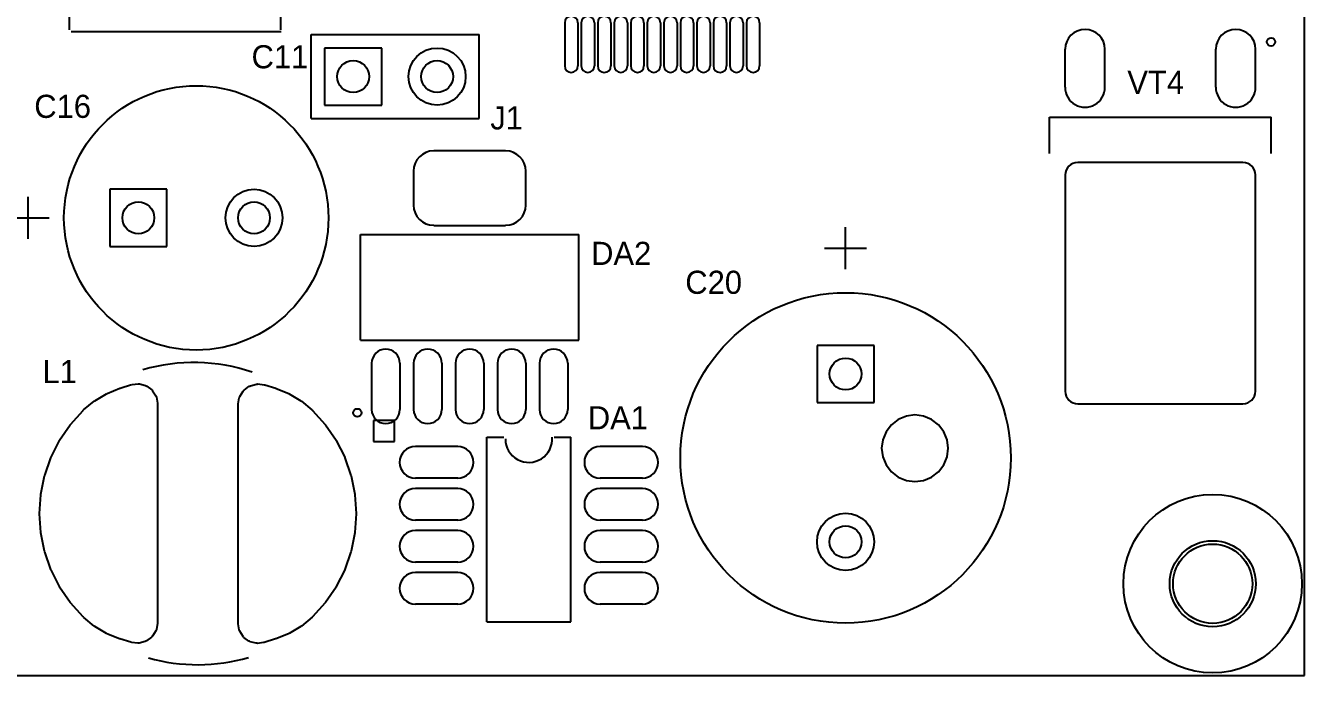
# Model space of a CAD drawing. Header units: millimetres. Extents: x 59.7 to 120.6, y 63.5 to 108.4.
# Drawn here: x 81.94 to 120.63, y 63.53 to 83.19 of the extents above; entities that cross this region are included whole.
import ezdxf

# ---------------------------------------------------------------- set-up
doc = ezdxf.new("R2010")
doc.units = ezdxf.units.MM
for name, color, linetype in [('KeepOutLayer', 6, 'Continuous'), ('TopOverlay', 2, 'Continuous'), ('TopSolder', 216, 'Continuous')]:
    doc.layers.add(name, color=color, linetype=linetype)

# ---------------------------------------------------------------- blocks, each defined once
blk = doc.blocks.new('PLS_02_2')
at = {"layer": 'TopOverlay'}
for p, q in [((-1.27, 1.27), (3.81, 1.27)), ((-1.27, -1.27), (-1.27, 1.27)), ((3.81, -1.27), (3.81, 1.27)), ((-1.27, -1.27), (3.81, -1.27))]:
    blk.add_line(p, q, dxfattribs=at)
at = {"layer": 'TopSolder'}
for p, q in [((-0.8636, 0.8636), (-0.8636, -0.8636)), ((0.8636, 0.8636), (-0.8636, 0.8636)), ((0.8636, -0.8636), (0.8636, 0.8636)), ((-0.8636, -0.8636), (0.8636, -0.8636))]:
    blk.add_line(p, q, dxfattribs=at)
for centre, radius in [((2.54, 0), 0.8636), ((0, 0), 0.4825), ((2.54, 0), 0.4825)]:
    blk.add_circle(centre, radius, dxfattribs=at)
blk = doc.blocks.new('CC16X10_CAP0_5_1__P________25')
at = {"layer": 'TopOverlay'}
for p, q in [((-3.81, -0.635), (-3.81, 0.635)), ((-3.175, 0), (-4.445, 0))]:
    blk.add_line(p, q, dxfattribs=at)
blk.add_circle((2.54, 0), 5, dxfattribs=at)
at = {"layer": 'TopSolder'}
for p, q in [((-0.8636, 0.8636), (-0.8636, -0.8636)), ((0.8636, 0.8636), (-0.8636, 0.8636)), ((0.8636, -0.8636), (0.8636, 0.8636)), ((-0.8636, -0.8636), (0.8636, -0.8636))]:
    blk.add_line(p, q, dxfattribs=at)
for centre, radius in [((5.08, 0), 0.8636), ((0, 0), 0.4826), ((5.08, 0), 0.4826)]:
    blk.add_circle(centre, radius, dxfattribs=at)
blk = doc.blocks.new('CC8X3_5_29')
at = {"layer": 'TopOverlay'}
for p, q in [((-3.33, -0.635), (-3.33, 0.635)), ((-3.965, 0), (-2.695, 0))]:
    blk.add_line(p, q, dxfattribs=at)
blk.add_circle((1.75, 0), 4, dxfattribs=at)
at = {"layer": 'TopSolder'}
for p, q in [((-0.864, 0.864), (-0.864, -0.864)), ((0.864, 0.864), (-0.864, 0.864)), ((0.864, -0.864), (0.864, 0.864)), ((-0.864, -0.864), (0.864, -0.864))]:
    blk.add_line(p, q, dxfattribs=at)
for centre, radius in [((3.5, 0), 0.864), ((0, 0), 0.483), ((3.5, 0), 0.483)]:
    blk.add_circle(centre, radius, dxfattribs=at)
blk = doc.blocks.new('SO_8_33')
at = {"layer": 'TopOverlay'}
for p, q in [((-0.762, 3.556), (-0.762, 4.064)), ((4.826, 4.064), (-0.762, 4.064)), ((4.826, 1.524), (4.826, 4.064)), ((-0.762, 1.524), (-0.762, 2.032)), ((4.826, 1.524), (-0.762, 1.524)), ((-0.635, -1.27), (-1.27, -1.27)), ((-1.27, -1.27), (-1.27, -1.905)), ((-0.635, -1.905), (-0.635, -1.27)), ((-1.27, -1.905), (-0.635, -1.905))]:
    blk.add_line(p, q, dxfattribs=at)
blk.add_arc((-0.71, 2.79), 0.71, 270, 93.8997, dxfattribs=at)
at = {"layer": 'TopSolder'}
for p, q in [((-0.477, 6.229), (-0.477, 4.947)), ((0.477, 6.229), (0.477, 4.947)), ((0.793, 6.229), (0.793, 4.947)), ((1.747, 6.229), (1.747, 4.947)), ((2.063, 6.229), (2.063, 4.947)), ((3.017, 6.229), (3.017, 4.947)), ((3.333, 6.229), (3.333, 4.947)), ((4.287, 6.229), (4.287, 4.947)), ((-0.477, 0.641), (-0.477, -0.641)), ((0.477, 0.641), (0.477, -0.641)), ((0.793, 0.641), (0.793, -0.641)), ((1.747, 0.641), (1.747, -0.641)), ((2.063, 0.641), (2.063, -0.641)), ((3.017, 0.641), (3.017, -0.641)), ((3.333, 0.641), (3.333, -0.641)), ((4.287, 0.641), (4.287, -0.641))]:
    blk.add_line(p, q, dxfattribs=at)
for centre in [(0, 5.588), (1.27, 5.588), (2.54, 5.588), (3.81, 5.588), (0, 0), (1.27, 0), (2.54, 0), (3.81, 0)]:
    blk.add_circle(centre, 0, dxfattribs=at)
for centre, start, end in [((0, 6.229), 360, 180), ((1.27, 6.229), 360, 180), ((2.54, 6.229), 360, 180), ((3.81, 6.229), 360, 180), ((0, 4.947), 180, 360), ((1.27, 4.947), 180, 360), ((2.54, 4.947), 180, 360), ((3.81, 4.947), 180, 360), ((0, 0.641), 360, 180), ((1.27, 0.641), 360, 180), ((2.54, 0.641), 360, 180), ((3.81, 0.641), 360, 180), ((0, -0.641), 180, 360), ((1.27, -0.641), 180, 360), ((2.54, -0.641), 180, 360), ((3.81, -0.641), 180, 360)]:
    blk.add_arc(centre, 0.477, start, end, dxfattribs=at)
blk = doc.blocks.new('SOT223_6_34')
at = {"layer": 'TopOverlay'}
for p, q in [((-1.6, 3.3), (1.6, 3.3)), ((-1.6, 3.3), (-1.6, -3.3)), ((1.6, 3.3), (1.6, -3.3)), ((-1.6, -3.3), (1.6, -3.3))]:
    blk.add_line(p, q, dxfattribs=at)
blk.add_circle((-3.8, 3.4), 0.125, dxfattribs=at)
at = {"layer": 'TopSolder'}
for p, q in [((-2.3, 2.967), (-3.7, 2.967)), ((-2.3, 2.113), (-3.7, 2.113)), ((-2.3, 1.697), (-3.7, 1.697)), ((3.512, 1.702), (2.488, 1.702)), ((-2.3, 0.843), (-3.7, 0.843)), ((1.873, 1.087), (1.873, -1.087)), ((4.127, -1.087), (4.127, 1.087)), ((-2.3, 0.427), (-3.7, 0.427)), ((-2.3, -0.427), (-3.7, -0.427)), ((-2.3, -0.843), (-3.7, -0.843)), ((-2.3, -1.697), (-3.7, -1.697)), ((2.488, -1.702), (3.512, -1.702)), ((-2.3, -2.113), (-3.7, -2.113)), ((-2.3, -2.967), (-3.7, -2.967))]:
    blk.add_line(p, q, dxfattribs=at)
for centre in [(-3, 2.54), (-3, 1.27), (-3, 0), (3, 0), (-3, -1.27), (-3, -2.54)]:
    blk.add_circle(centre, 0, dxfattribs=at)
for centre, radius, start, end in [((-3.7, 2.54), 0.427, 90, 270), ((-2.3, 2.54), 0.427, 270, 90), ((-3.7, 1.27), 0.427, 90, 270), ((-2.3, 1.27), 0.427, 270, 90), ((2.488, 1.087), 0.614, 90, 180), ((3.512, 1.087), 0.614, 0, 90), ((-3.7, 0), 0.427, 90, 270), ((-2.3, 0), 0.427, 270, 90), ((-3.7, -1.27), 0.427, 90, 270), ((-2.3, -1.27), 0.427, 270, 90), ((2.488, -1.087), 0.614, 180, 270), ((3.512, -1.087), 0.614, 270, 0), ((-3.7, -2.54), 0.427, 90, 270), ((-2.3, -2.54), 0.427, 270, 90)]:
    blk.add_arc(centre, radius, start, end, dxfattribs=at)
blk = doc.blocks.new('LQFP_48_35')
at = {"layer": 'TopOverlay'}
for p, q in [((-3, -3), (-3, 3)), ((-3, 3), (3, 3)), ((3, -3), (3, 3)), ((-3, -3), (3, -3))]:
    blk.add_line(p, q, dxfattribs=at)
for centre, radius in [((-4.75, 3.45), 0.125), ((-2, 2), 0.3)]:
    blk.add_circle(centre, radius, dxfattribs=at)
at = {"layer": 'TopSolder'}
for p, q in [((-2.95, 4.85), (-2.95, 3.55)), ((-2.55, 4.85), (-2.55, 3.55)), ((-2.45, 4.85), (-2.45, 3.55)), ((-2.05, 4.85), (-2.05, 3.55)), ((-1.95, 4.85), (-1.95, 3.55)), ((-1.55, 4.85), (-1.55, 3.55)), ((-1.45, 4.85), (-1.45, 3.55)), ((-1.05, 4.85), (-1.05, 3.55)), ((-0.95, 4.85), (-0.95, 3.55)), ((-0.55, 4.85), (-0.55, 3.55)), ((-0.45, 4.85), (-0.45, 3.55)), ((-0.05, 4.85), (-0.05, 3.55)), ((0.05, 4.85), (0.05, 3.55)), ((0.45, 4.85), (0.45, 3.55)), ((0.55, 4.85), (0.55, 3.55)), ((0.95, 4.85), (0.95, 3.55)), ((1.05, 4.85), (1.05, 3.55)), ((1.45, 4.85), (1.45, 3.55)), ((1.55, 4.85), (1.55, 3.55)), ((1.95, 4.85), (1.95, 3.55)), ((2.05, 4.85), (2.05, 3.55)), ((2.45, 4.85), (2.45, 3.55)), ((2.55, 4.85), (2.55, 3.55)), ((2.95, 4.85), (2.95, 3.55)), ((-3.55, 2.95), (-4.85, 2.95)), ((4.85, 2.95), (3.55, 2.95)), ((-3.55, 2.55), (-4.85, 2.55)), ((-3.55, 2.45), (-4.85, 2.45)), ((4.85, 2.55), (3.55, 2.55)), ((4.85, 2.45), (3.55, 2.45)), ((-3.55, 2.05), (-4.85, 2.05)), ((-3.55, 1.95), (-4.85, 1.95)), ((4.85, 2.05), (3.55, 2.05)), ((4.85, 1.95), (3.55, 1.95)), ((-3.55, 1.55), (-4.85, 1.55)), ((4.85, 1.55), (3.55, 1.55)), ((-3.55, 1.45), (-4.85, 1.45)), ((4.85, 1.45), (3.55, 1.45)), ((-3.55, 1.05), (-4.85, 1.05)), ((-3.55, 0.95), (-4.85, 0.95)), ((4.85, 1.05), (3.55, 1.05)), ((4.85, 0.95), (3.55, 0.95)), ((-3.55, 0.55), (-4.85, 0.55)), ((-3.55, 0.45), (-4.85, 0.45)), ((4.85, 0.55), (3.55, 0.55)), ((4.85, 0.45), (3.55, 0.45)), ((-3.55, 0.05), (-4.85, 0.05)), ((4.85, 0.05), (3.55, 0.05)), ((-3.55, -0.05), (-4.85, -0.05)), ((4.85, -0.05), (3.55, -0.05)), ((-3.55, -0.45), (-4.85, -0.45)), ((-3.55, -0.55), (-4.85, -0.55)), ((4.85, -0.45), (3.55, -0.45)), ((4.85, -0.55), (3.55, -0.55)), ((-3.55, -0.95), (-4.85, -0.95)), ((-3.55, -1.05), (-4.85, -1.05)), ((4.85, -0.95), (3.55, -0.95)), ((4.85, -1.05), (3.55, -1.05)), ((-3.55, -1.45), (-4.85, -1.45)), ((4.85, -1.45), (3.55, -1.45)), ((-3.55, -1.55), (-4.85, -1.55)), ((4.85, -1.55), (3.55, -1.55)), ((-3.55, -1.95), (-4.85, -1.95)), ((-3.55, -2.05), (-4.85, -2.05)), ((4.85, -1.95), (3.55, -1.95)), ((4.85, -2.05), (3.55, -2.05)), ((-3.55, -2.45), (-4.85, -2.45)), ((-3.55, -2.55), (-4.85, -2.55)), ((4.85, -2.45), (3.55, -2.45)), ((4.85, -2.55), (3.55, -2.55)), ((-3.55, -2.95), (-4.85, -2.95)), ((4.85, -2.95), (3.55, -2.95)), ((-2.95, -3.55), (-2.95, -4.85)), ((-2.55, -3.55), (-2.55, -4.85)), ((-2.45, -3.55), (-2.45, -4.85)), ((-2.05, -3.55), (-2.05, -4.85)), ((-1.95, -3.55), (-1.95, -4.85)), ((-1.55, -3.55), (-1.55, -4.85)), ((-1.45, -3.55), (-1.45, -4.85)), ((-1.05, -3.55), (-1.05, -4.85)), ((-0.95, -3.55), (-0.95, -4.85)), ((-0.55, -3.55), (-0.55, -4.85)), ((-0.45, -3.55), (-0.45, -4.85)), ((-0.05, -3.55), (-0.05, -4.85)), ((0.05, -3.55), (0.05, -4.85)), ((0.45, -3.55), (0.45, -4.85)), ((0.55, -3.55), (0.55, -4.85)), ((0.95, -3.55), (0.95, -4.85)), ((1.05, -3.55), (1.05, -4.85)), ((1.45, -3.55), (1.45, -4.85)), ((1.55, -3.55), (1.55, -4.85)), ((1.95, -3.55), (1.95, -4.85)), ((2.05, -3.55), (2.05, -4.85)), ((2.45, -3.55), (2.45, -4.85)), ((2.55, -3.55), (2.55, -4.85)), ((2.95, -3.55), (2.95, -4.85))]:
    blk.add_line(p, q, dxfattribs=at)
for centre in [(-2.75, 4.2), (-2.25, 4.2), (-1.75, 4.2), (-1.25, 4.2), (-0.75, 4.2), (-0.25, 4.2), (0.25, 4.2), (0.75, 4.2), (1.25, 4.2), (1.75, 4.2), (2.25, 4.2), (2.75, 4.2), (-4.2, 2.75), (4.2, 2.75), (-4.2, 2.25), (4.2, 2.25), (-4.2, 1.75), (4.2, 1.75), (-4.2, 1.25), (4.2, 1.25), (-4.2, 0.75), (4.2, 0.75), (-4.2, 0.25), (4.2, 0.25), (-4.2, -0.25), (4.2, -0.25), (-4.2, -0.75), (4.2, -0.75), (-4.2, -1.25), (4.2, -1.25), (-4.2, -1.75), (4.2, -1.75), (-4.2, -2.25), (4.2, -2.25), (-4.2, -2.75), (4.2, -2.75), (-2.75, -4.2), (-2.25, -4.2), (-1.75, -4.2), (-1.25, -4.2), (-0.75, -4.2), (-0.25, -4.2), (0.25, -4.2), (0.75, -4.2), (1.25, -4.2), (1.75, -4.2), (2.25, -4.2), (2.75, -4.2)]:
    blk.add_circle(centre, 0, dxfattribs=at)
for centre, start, end in [((-2.75, 4.85), 0, 180), ((-2.25, 4.85), 0, 180), ((-1.75, 4.85), 0, 180), ((-1.25, 4.85), 0, 180), ((-0.75, 4.85), 0, 180), ((-0.25, 4.85), 0, 180), ((0.25, 4.85), 0, 180), ((0.75, 4.85), 0, 180), ((1.25, 4.85), 0, 180), ((1.75, 4.85), 0, 180), ((2.25, 4.85), 0, 180), ((2.75, 4.85), 0, 180), ((-2.75, 3.55), 180, 0), ((-2.25, 3.55), 180, 0), ((-1.75, 3.55), 180, 0), ((-1.25, 3.55), 180, 0), ((-0.75, 3.55), 180, 0), ((-0.25, 3.55), 180, 0), ((0.25, 3.55), 180, 0), ((0.75, 3.55), 180, 0), ((1.25, 3.55), 180, 0), ((1.75, 3.55), 180, 0), ((2.25, 3.55), 180, 0), ((2.75, 3.55), 180, 0), ((-4.85, 2.75), 90, 270), ((-3.55, 2.75), 270, 90), ((3.55, 2.75), 90, 270), ((4.85, 2.75), 270, 90), ((-4.85, 2.25), 90, 270), ((-3.55, 2.25), 270, 90), ((3.55, 2.25), 90, 270), ((4.85, 2.25), 270, 90), ((-4.85, 1.75), 90, 270), ((-3.55, 1.75), 270, 90), ((3.55, 1.75), 90, 270), ((4.85, 1.75), 270, 90), ((-4.85, 1.25), 90, 270), ((-3.55, 1.25), 270, 90), ((3.55, 1.25), 90, 270), ((4.85, 1.25), 270, 90), ((-4.85, 0.75), 90, 270), ((-3.55, 0.75), 270, 90), ((3.55, 0.75), 90, 270), ((4.85, 0.75), 270, 90), ((-4.85, 0.25), 90, 270), ((-3.55, 0.25), 270, 90), ((3.55, 0.25), 90, 270), ((4.85, 0.25), 270, 90), ((-4.85, -0.25), 90, 270), ((-3.55, -0.25), 270, 90), ((3.55, -0.25), 90, 270), ((4.85, -0.25), 270, 90), ((-4.85, -0.75), 90, 270), ((-3.55, -0.75), 270, 90), ((3.55, -0.75), 90, 270), ((4.85, -0.75), 270, 90), ((-4.85, -1.25), 90, 270), ((-3.55, -1.25), 270, 90), ((3.55, -1.25), 90, 270), ((4.85, -1.25), 270, 90), ((-4.85, -1.75), 90, 270), ((-3.55, -1.75), 270, 90), ((3.55, -1.75), 90, 270), ((4.85, -1.75), 270, 90), ((-4.85, -2.25), 90, 270), ((-3.55, -2.25), 270, 90), ((3.55, -2.25), 90, 270), ((4.85, -2.25), 270, 90), ((-4.85, -2.75), 90, 270), ((-3.55, -2.75), 270, 90), ((3.55, -2.75), 90, 270), ((4.85, -2.75), 270, 90), ((-2.75, -3.55), 0, 180), ((-2.25, -3.55), 0, 180), ((-1.75, -3.55), 0, 180), ((-1.25, -3.55), 0, 180), ((-0.75, -3.55), 0, 180), ((-0.25, -3.55), 0, 180), ((0.25, -3.55), 0, 180), ((0.75, -3.55), 0, 180), ((1.25, -3.55), 0, 180), ((1.75, -3.55), 0, 180), ((2.25, -3.55), 0, 180), ((2.75, -3.55), 0, 180), ((-2.75, -4.85), 180, 0), ((-2.25, -4.85), 180, 0), ((-1.75, -4.85), 180, 0), ((-1.25, -4.85), 180, 0), ((-0.75, -4.85), 180, 0), ((-0.25, -4.85), 180, 0), ((0.25, -4.85), 180, 0), ((0.75, -4.85), 180, 0), ((1.25, -4.85), 180, 0), ((1.75, -4.85), 180, 0), ((2.25, -4.85), 180, 0), ((2.75, -4.85), 180, 0)]:
    blk.add_arc(centre, 0.2, start, end, dxfattribs=at)
blk = doc.blocks.new('SDR0805_44')
at = {"layer": 'TopOverlay'}
for centre, start, end in [((-0.127, -0.889), 71.1, 106.3), ((0, 0.889), 254.1, 286.3)]:
    blk.add_arc(centre, 5.462, start, end, dxfattribs=at)
at = {"layer": 'TopSolder'}
for p, q in [((-2.35, 3.795), (-2.01, 3.902)), ((-2.01, 3.902), (-1.999, 3.901)), ((-1.999, 3.901), (-1.99, 3.906)), ((-1.99, 3.906), (-1.805, 3.928)), ((-1.805, 3.928), (-1.784, 3.922)), ((-1.784, 3.922), (-1.764, 3.925)), ((-1.764, 3.925), (-1.583, 3.877)), ((-1.583, 3.877), (-1.567, 3.864)), ((1.575, 3.858), (1.592, 3.87)), ((1.592, 3.87), (1.777, 3.919)), ((1.777, 3.919), (1.798, 3.917)), ((1.798, 3.917), (1.818, 3.922)), ((1.818, 3.922), (2.009, 3.9)), ((2.009, 3.9), (2.018, 3.895)), ((2.018, 3.895), (2.029, 3.896)), ((2.029, 3.896), (2.358, 3.793)), ((-3.121, 3.415), (-2.762, 3.629)), ((-2.762, 3.629), (-2.753, 3.63)), ((-2.753, 3.63), (-2.747, 3.637)), ((-2.747, 3.637), (-2.359, 3.792)), ((-2.359, 3.792), (-2.354, 3.792)), ((-2.354, 3.792), (-2.35, 3.795)), ((-1.567, 3.864), (-1.546, 3.859)), ((-1.546, 3.859), (-1.396, 3.749)), ((-1.396, 3.749), (-1.385, 3.731)), ((-1.385, 3.731), (-1.368, 3.719)), ((-1.368, 3.719), (-1.269, 3.561)), ((-1.269, 3.561), (-1.265, 3.541)), ((-1.265, 3.541), (-1.254, 3.523)), ((-1.254, 3.523), (-1.219, 3.34)), ((1.219, 3.32), (1.255, 3.508)), ((1.255, 3.508), (1.266, 3.526)), ((1.266, 3.526), (1.27, 3.547)), ((1.27, 3.547), (1.372, 3.709)), ((1.372, 3.709), (1.389, 3.721)), ((1.389, 3.721), (1.4, 3.739)), ((1.4, 3.739), (1.555, 3.853)), ((1.555, 3.853), (1.575, 3.858)), ((2.358, 3.793), (2.362, 3.79)), ((2.362, 3.79), (2.366, 3.79)), ((2.366, 3.79), (2.75, 3.636)), ((2.75, 3.636), (2.756, 3.63)), ((2.756, 3.63), (2.765, 3.629)), ((2.765, 3.629), (3.12, 3.417)), ((-3.853, 2.7), (-3.474, 3.121)), ((-3.474, 3.121), (-3.471, 3.123)), ((-3.471, 3.123), (-3.469, 3.126)), ((-3.469, 3.126), (-3.463, 3.132)), ((-3.463, 3.132), (-3.459, 3.134)), ((-3.459, 3.134), (-3.457, 3.138)), ((-3.457, 3.138), (-3.135, 3.405)), ((-3.135, 3.405), (-3.127, 3.408)), ((-3.127, 3.408), (-3.121, 3.415)), ((-1.219, 3.34), (-1.221, 3.329)), ((-1.221, 3.329), (-1.217, 3.319)), ((-1.217, 3.319), (-1.217, -3.299)), ((1.217, 3.299), (1.221, 3.309)), ((1.217, -3.319), (1.217, 3.299)), ((1.221, 3.309), (1.219, 3.32)), ((3.12, 3.417), (3.125, 3.41)), ((3.125, 3.41), (3.134, 3.407)), ((3.134, 3.407), (3.451, 3.143)), ((3.451, 3.143), (3.453, 3.139)), ((3.453, 3.139), (3.457, 3.138)), ((3.457, 3.138), (3.469, 3.126)), ((3.469, 3.126), (3.471, 3.123)), ((3.471, 3.123), (3.474, 3.121)), ((3.474, 3.121), (3.853, 2.7)), ((-4.181, 2.222), (-3.862, 2.689)), ((-3.862, 2.689), (-3.855, 2.693)), ((-3.855, 2.693), (-3.853, 2.7)), ((3.853, 2.7), (3.855, 2.693)), ((3.855, 2.693), (3.862, 2.689)), ((3.862, 2.689), (4.181, 2.222)), ((-4.443, 1.704), (-4.189, 2.209)), ((-4.189, 2.209), (-4.183, 2.214)), ((-4.183, 2.214), (-4.181, 2.222)), ((4.181, 2.222), (4.183, 2.214)), ((4.183, 2.214), (4.189, 2.209)), ((4.189, 2.209), (4.443, 1.704)), ((-4.634, 1.155), (-4.449, 1.69)), ((-4.449, 1.69), (-4.444, 1.696)), ((-4.444, 1.696), (-4.443, 1.704)), ((4.443, 1.704), (4.444, 1.696)), ((4.444, 1.696), (4.449, 1.69)), ((4.449, 1.69), (4.634, 1.155)), ((-4.75, 0.587), (-4.638, 1.141)), ((-4.638, 1.141), (-4.633, 1.148)), ((-4.633, 1.148), (-4.634, 1.155)), ((4.634, 1.155), (4.633, 1.148)), ((4.633, 1.148), (4.638, 1.141)), ((4.638, 1.141), (4.75, 0.586)), ((-4.789, 0.007), (-4.752, 0.572)), ((-4.752, 0.572), (-4.748, 0.579)), ((-4.748, 0.579), (-4.75, 0.587)), ((4.75, 0.586), (4.748, 0.579)), ((4.748, 0.579), (4.752, 0.572)), ((4.752, 0.572), (4.789, 0.007)), ((-4.787, 0), (-4.789, 0.007)), ((-4.789, -0.007), (-4.787, 0)), ((4.789, 0.007), (4.787, 0)), ((-4.752, -0.572), (-4.789, -0.007)), ((4.789, -0.007), (4.752, -0.572)), ((4.787, 0), (4.789, -0.007)), ((-4.748, -0.579), (-4.752, -0.572)), ((-4.75, -0.586), (-4.748, -0.579)), ((-4.638, -1.141), (-4.75, -0.586)), ((4.75, -0.587), (4.638, -1.141)), ((4.752, -0.572), (4.748, -0.579)), ((4.748, -0.579), (4.75, -0.587)), ((-4.633, -1.148), (-4.638, -1.141)), ((-4.634, -1.155), (-4.633, -1.148)), ((-4.449, -1.69), (-4.634, -1.155)), ((4.634, -1.155), (4.449, -1.69)), ((4.638, -1.141), (4.633, -1.148)), ((4.633, -1.148), (4.634, -1.155)), ((-4.444, -1.696), (-4.449, -1.69)), ((-4.443, -1.704), (-4.444, -1.696)), ((-4.189, -2.209), (-4.443, -1.704)), ((4.443, -1.704), (4.189, -2.209)), ((4.444, -1.696), (4.443, -1.704)), ((4.449, -1.69), (4.444, -1.696)), ((-4.183, -2.214), (-4.189, -2.209)), ((-4.181, -2.222), (-4.183, -2.214)), ((-3.862, -2.689), (-4.181, -2.222)), ((4.181, -2.222), (3.862, -2.689)), ((4.183, -2.214), (4.181, -2.222)), ((4.189, -2.209), (4.183, -2.214)), ((-3.855, -2.693), (-3.862, -2.689)), ((-3.853, -2.7), (-3.855, -2.693)), ((-3.474, -3.121), (-3.853, -2.7)), ((3.853, -2.7), (3.474, -3.121)), ((3.855, -2.693), (3.853, -2.7)), ((3.862, -2.689), (3.855, -2.693)), ((-3.471, -3.123), (-3.474, -3.121)), ((-3.469, -3.126), (-3.471, -3.123)), ((-3.457, -3.138), (-3.469, -3.126)), ((-3.453, -3.139), (-3.457, -3.138)), ((-3.451, -3.143), (-3.453, -3.139)), ((-3.134, -3.407), (-3.451, -3.143)), ((-3.125, -3.41), (-3.134, -3.407)), ((-3.12, -3.417), (-3.125, -3.41)), ((-2.765, -3.629), (-3.12, -3.417)), ((-1.219, -3.32), (-1.255, -3.508)), ((-1.217, -3.299), (-1.221, -3.309)), ((-1.221, -3.309), (-1.219, -3.32)), ((1.221, -3.329), (1.217, -3.319)), ((1.219, -3.34), (1.221, -3.329)), ((1.254, -3.523), (1.219, -3.34)), ((3.121, -3.415), (2.762, -3.629)), ((3.127, -3.408), (3.121, -3.415)), ((3.135, -3.405), (3.127, -3.408)), ((3.457, -3.138), (3.135, -3.405)), ((3.459, -3.134), (3.457, -3.138)), ((3.463, -3.132), (3.459, -3.134)), ((3.469, -3.126), (3.463, -3.132)), ((3.471, -3.123), (3.469, -3.126)), ((3.474, -3.121), (3.471, -3.123)), ((-2.756, -3.63), (-2.765, -3.629)), ((-2.75, -3.636), (-2.756, -3.63)), ((-2.366, -3.79), (-2.75, -3.636)), ((-2.362, -3.79), (-2.366, -3.79)), ((-2.358, -3.793), (-2.362, -3.79)), ((-2.029, -3.896), (-2.358, -3.793)), ((-1.575, -3.858), (-1.592, -3.87)), ((-1.555, -3.853), (-1.575, -3.858)), ((-1.4, -3.739), (-1.555, -3.853)), ((-1.389, -3.721), (-1.4, -3.739)), ((-1.372, -3.709), (-1.389, -3.721)), ((-1.27, -3.547), (-1.372, -3.709)), ((-1.266, -3.526), (-1.27, -3.547)), ((-1.255, -3.508), (-1.266, -3.526)), ((1.265, -3.541), (1.254, -3.523)), ((1.269, -3.561), (1.265, -3.541)), ((1.368, -3.719), (1.269, -3.561)), ((1.385, -3.731), (1.368, -3.719)), ((1.396, -3.749), (1.385, -3.731)), ((1.546, -3.859), (1.396, -3.749)), ((1.567, -3.864), (1.546, -3.859)), ((1.583, -3.877), (1.567, -3.864)), ((2.35, -3.795), (2.01, -3.902)), ((2.354, -3.792), (2.35, -3.795)), ((2.359, -3.792), (2.354, -3.792)), ((2.747, -3.637), (2.359, -3.792)), ((2.753, -3.63), (2.747, -3.637)), ((2.762, -3.629), (2.753, -3.63)), ((-2.018, -3.895), (-2.029, -3.896)), ((-2.009, -3.9), (-2.018, -3.895)), ((-1.818, -3.922), (-2.009, -3.9)), ((-1.798, -3.917), (-1.818, -3.922)), ((-1.777, -3.919), (-1.798, -3.917)), ((-1.592, -3.87), (-1.777, -3.919)), ((1.764, -3.925), (1.583, -3.877)), ((1.784, -3.922), (1.764, -3.925)), ((1.805, -3.928), (1.784, -3.922)), ((1.99, -3.906), (1.805, -3.928)), ((1.999, -3.901), (1.99, -3.906)), ((2.01, -3.902), (1.999, -3.901))]:
    blk.add_line(p, q, dxfattribs=at)
blk = doc.blocks.new('D_PAK_TO_252AA__84')
at = {"layer": 'TopOverlay'}
for p, q in [((-1.925, 3.35), (-3.025, 3.35)), ((-3.025, -3.35), (-3.025, 3.35)), ((-1.925, -3.35), (-3.025, -3.35))]:
    blk.add_line(p, q, dxfattribs=at)
blk.add_circle((-5.3, 3.35), 0.125, dxfattribs=at)
at = {"layer": 'TopSolder'}
for p, q in [((-3.925, 2.882), (-5.075, 2.882)), ((5.273, 2.877), (-1.272, 2.877)), ((-1.652, 2.497), (-1.652, -2.497)), ((5.652, -2.497), (5.652, 2.497)), ((-3.925, 1.678), (-5.075, 1.678)), ((-3.925, -1.678), (-5.075, -1.678)), ((-3.925, -2.882), (-5.075, -2.882)), ((-1.272, -2.877), (5.273, -2.877))]:
    blk.add_line(p, q, dxfattribs=at)
for centre in [(-4.5, 2.28), (2, 0), (-4.5, -2.28)]:
    blk.add_circle(centre, 0, dxfattribs=at)
for centre, radius, start, end in [((-5.075, 2.28), 0.602, 90, 270), ((-3.925, 2.28), 0.602, 270, 90), ((-1.272, 2.497), 0.379, 90, 180), ((5.273, 2.497), 0.379, 0, 90), ((-5.075, -2.28), 0.602, 90, 270), ((-3.925, -2.28), 0.602, 270, 90), ((-1.272, -2.497), 0.379, 180, 270), ((5.273, -2.497), 0.379, 270, 0)]:
    blk.add_arc(centre, radius, start, end, dxfattribs=at)
blk = doc.blocks.new('PIN6_86')
at = {"layer": 'TopOverlay'}
for p, q in [((-2.159, -1.905), (-2.159, 4.445)), ((3.28, 4.44), (-2.159, 4.445)), ((7.18, 4.44), (3.175, 4.445)), ((7.239, -1.905), (7.239, 4.445)), ((7.18, -1.96), (-2.12, -1.96))]:
    blk.add_line(p, q, dxfattribs=at)
at = {"layer": 'TopSolder'}
for p, q in [((-0.864, 0.864), (-0.864, -0.864)), ((0.864, 0.864), (-0.864, 0.864)), ((0.864, -0.864), (0.864, 0.864)), ((-0.864, -0.864), (0.864, -0.864))]:
    blk.add_line(p, q, dxfattribs=at)
for centre, radius in [((0, 2.54), 0.864), ((2.54, 2.54), 0.864), ((5.08, 2.54), 0.864), ((0, 2.54), 0.483), ((2.54, 2.54), 0.483), ((5.08, 2.54), 0.483), ((2.54, 0), 0.864), ((5.08, 0), 0.864), ((0, 0), 0.483), ((2.54, 0), 0.483), ((5.08, 0), 0.483)]:
    blk.add_circle(centre, radius, dxfattribs=at)
blk = doc.blocks.new('REPER1_2_88')
at = {"layer": 'TopSolder'}
for p, q in [((-0.504, 0.873), (-0.713, 0.713)), ((-0.261, 0.974), (-0.504, 0.873)), ((0, 1.009), (-0.261, 0.974)), ((0, 1.009), (0, 1.009)), ((0.261, 0.974), (0, 1.009)), ((0.504, 0.873), (0.261, 0.974)), ((0.713, 0.713), (0.504, 0.873)), ((-0.873, 0.504), (-0.974, 0.261)), ((-0.713, 0.713), (-0.873, 0.504)), ((0.873, 0.504), (0.713, 0.713)), ((0.974, 0.261), (0.873, 0.504)), ((-0.974, 0.261), (-1.009, 0)), ((-1.009, 0), (-0.974, -0.261)), ((1.009, 0), (0.974, 0.261)), ((0.974, -0.261), (1.009, 0)), ((-0.974, -0.261), (-0.873, -0.504)), ((0.873, -0.504), (0.974, -0.261)), ((-0.873, -0.504), (-0.713, -0.713)), ((-0.713, -0.713), (-0.504, -0.873)), ((0.504, -0.873), (0.713, -0.713)), ((0.713, -0.713), (0.873, -0.504)), ((-0.504, -0.873), (-0.261, -0.974)), ((-0.261, -0.974), (0, -1.009)), ((0, -1.009), (0.261, -0.974)), ((0, -1.009), (0, -1.009)), ((0.261, -0.974), (0.504, -0.873))]:
    blk.add_line(p, q, dxfattribs=at)

msp = doc.modelspace()

# ---------------------------------------------------------------- linework, layer by layer
at = {"layer": 'KeepOutLayer'}
for p, q in [((120.634, 63.527), (120.634, 106.102)), ((59.659, 63.527), (120.634, 63.527))]:
    msp.add_line(p, q, dxfattribs=at)
at = {"layer": 'TopOverlay'}
msp.add_circle((117.859, 66.302), 2.7, dxfattribs=at)
at = {"layer": 'TopSolder'}
for radius in [1.302, 1.2]:
    msp.add_circle((117.859, 66.302), radius, dxfattribs=at)

# ---------------------------------------------------------------- block references
for name, p, rotation in [('PIN6_86', (85.225, 90.25), 270), ('D_PAK_TO_252AA__84', (116.275, 77.4), 270), ('SOT223_6_34', (95.375, 75.275), 90), ('CC16X10_CAP0_5_1__P________25', (106.75, 72.65), 270), ('SO_8_33', (94.375, 69.975), 270), ('REPER1_2_88', (108.85, 70.4), 90)]:
    msp.add_blockref(name, p, dxfattribs=dict(rotation=rotation))
for name, p in [('LQFP_48_35', (101.2, 86.825)), ('PLS_02_2', (91.85, 81.65)), ('CC8X3_5_29', (85.35, 77.375)), ('SDR0805_44', (87.15, 68.425))]:
    msp.add_blockref(name, p)

# ---------------------------------------------------------------- texts
at = {"layer": 'TopOverlay'}
for s, p in [('C11', (88.775, 81.9)), ('VT4', (115.275, 81.125)), ('C16', (82.2, 80.4)), ('J1', (96, 80.05)), ('DA2', (99.05, 75.95)), ('C20', (101.9, 75.075)), ('L1', (82.45, 72.375)), ('DA1', (98.95, 70.975))]:
    msp.add_text(s, height=0.7, dxfattribs=at).set_placement(p)

doc.saveas('drawing.dxf')
